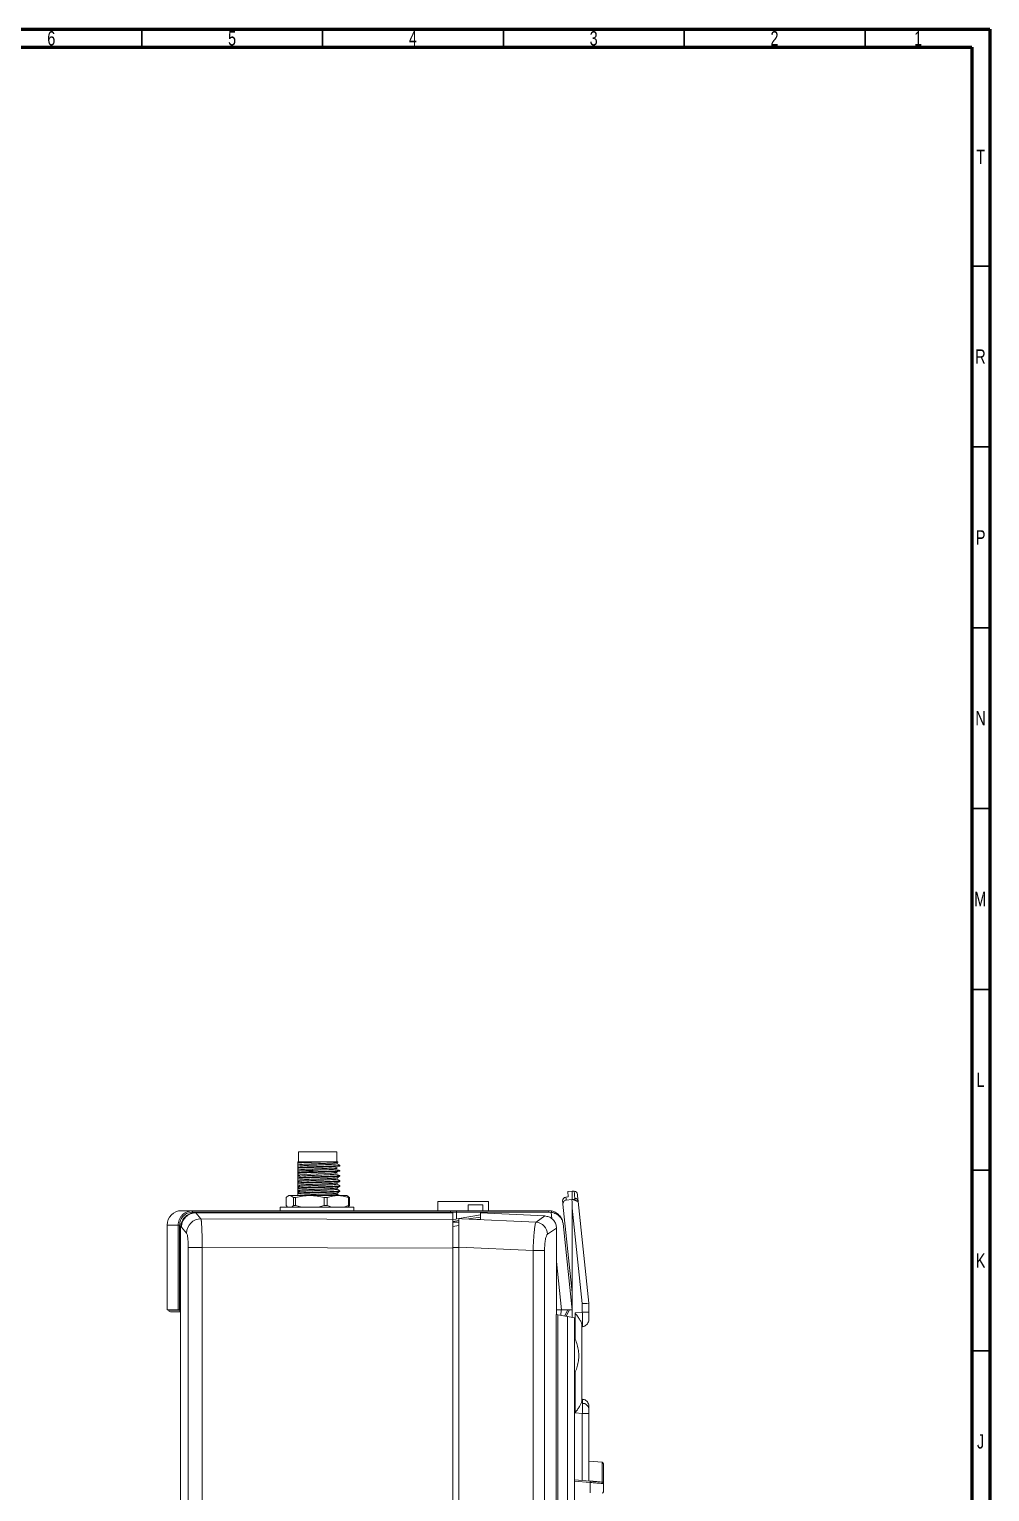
# Model space of a CAD drawing. Header units: millimetres. Extents: x 15 to 1184, y 5 to 836.
# Drawn here: x 918.4 to 1184, y 431.6 to 836 of the extents above; entities that cross this region are included whole.
import ezdxf

# ---------------------------------------------------------------- set-up
doc = ezdxf.new("R2010")
doc.units = ezdxf.units.MM
doc.styles.add('SLDTEXTSTYLE0', font='TXT', dxfattribs={"width": 0.75})

msp = doc.modelspace()

# ---------------------------------------------------------------- linework, layer by layer
at = {"color": 7, "linetype": 'Continuous', "lineweight": 60}
for p, q in [((15, 836), (1184, 836)), ((1184, 836), (1184, 5)), ((20, 831), (1179, 831)), ((1179, 831), (1179, 10))]:
    msp.add_line(p, q, dxfattribs=at)
at = {"color": 7, "linetype": 'Continuous', "lineweight": 30}
for p, q in [((949.5, 831), (949.5, 836)), ((999.5, 831), (999.5, 836)), ((1049.5, 831), (1049.5, 836)), ((1099.5, 831), (1099.5, 836)), ((1149.5, 831), (1149.5, 836)), ((1179, 770.5), (1184, 770.5)), ((1179, 720.5), (1184, 720.5)), ((1179, 670.5), (1184, 670.5)), ((1179, 620.5), (1184, 620.5)), ((1179, 570.5), (1184, 570.5)), ((1179, 520.5), (1184, 520.5)), ((1179, 470.5), (1184, 470.5))]:
    msp.add_line(p, q, dxfattribs=at)
at = {"color": 7, "linetype": 'Continuous', "lineweight": 15}
for p, q in [((992.67, 522.79), (992.67, 522.66)), ((992.67, 522.66), (992.67, 522.48)), ((992.67, 521.94), (992.67, 521.59)), ((992.8, 525.59), (992.8, 522.79)), ((1003.4, 525.59), (992.8, 525.59)), ((995.24, 522.79), (999.89, 522.79)), ((1003.4, 522.79), (1003.4, 525.59)), ((1003.5, 522.29), (1003.53, 522.29)), ((1003.52, 522.62), (1003.76, 522.75)), ((1003.53, 522.28), (1003.53, 522.63)), ((1004.3, 521.66), (1004.3, 521.84)), ((992.64, 519.23), (993.16, 519.01)), ((992.64, 517.82), (993.16, 517.6)), ((992.85, 521.62), (992.67, 521.59)), ((992.67, 521.25), (992.67, 521.07)), ((992.67, 521.07), (992.67, 520.53)), ((992.67, 521.07), (992.67, 520.66)), ((992.67, 520.53), (992.67, 520.18)), ((992.77, 520.2), (992.67, 520.18)), ((992.67, 519.83), (992.67, 519.66)), ((992.67, 519.66), (992.67, 519.12)), ((992.67, 519.61), (992.85, 519.6)), ((992.67, 519.43), (992.83, 519.42)), ((992.67, 519.09), (992.67, 519.29)), ((992.84, 519.15), (992.67, 519.12)), ((992.67, 519.12), (992.67, 518.76)), ((992.67, 519.09), (993.16, 519.01)), ((992.67, 518.76), (992.67, 518.42)), ((992.67, 518.42), (992.67, 518.25)), ((992.67, 518.25), (992.67, 517.71)), ((992.67, 517.68), (992.67, 517.88)), ((992.84, 517.73), (992.67, 517.71)), ((992.67, 517.71), (992.67, 517.35)), ((1003.53, 518.05), (1003.53, 518.39)), ((1004.25, 520.44), (1004.3, 520.43)), ((1004.3, 520.25), (1004.3, 520.43)), ((1004.3, 518.84), (1004.3, 519.02)), ((993.16, 517.44), (992.64, 517.21)), ((992.64, 516.41), (993.16, 516.19)), ((993.16, 516.02), (992.64, 515.8)), ((992.64, 515), (993.16, 514.78)), ((993.16, 514.61), (992.64, 514.39)), ((992.67, 516.79), (992.67, 517.33)), ((992.67, 517.15), (992.67, 517.01)), ((992.67, 517.01), (992.67, 516.84)), ((992.67, 516.84), (992.67, 516.29)), ((992.67, 516.27), (992.67, 516.47)), ((992.84, 516.32), (992.67, 516.29)), ((992.67, 516.29), (992.67, 515.94)), ((992.67, 515.38), (992.67, 515.92)), ((992.67, 515.74), (992.67, 515.6)), ((992.67, 515.6), (992.67, 515.43)), ((992.67, 515.43), (992.67, 514.88)), ((992.67, 514.86), (992.67, 515.06)), ((992.84, 514.91), (992.67, 514.88)), ((992.67, 514.88), (992.67, 514.53)), ((992.67, 513.96), (992.67, 514.51)), ((992.67, 514.33), (992.67, 514.19)), ((992.67, 514.19), (992.67, 514.01)), ((992.67, 514.01), (992.67, 513.47)), ((1003.53, 516.63), (1003.53, 516.98)), ((1003.53, 515.22), (1003.53, 515.57)), ((1003.53, 513.81), (1003.53, 514.16)), ((1003.83, 513.65), (1003.53, 513.82)), ((1004.26, 517.62), (1004.3, 517.6)), ((1004.26, 516.21), (1004.3, 516.19)), ((1004.26, 514.8), (1004.3, 514.78)), ((1004.3, 517.43), (1004.3, 517.6)), ((1004.3, 516.02), (1004.3, 516.19)), ((1004.3, 514.61), (1004.3, 514.78)), ((1068.54, 514.7), (1067.29, 514.59)), ((1067.29, 514.59), (1067.45, 513.08)), ((1069.07, 514.65), (1068.54, 514.7)), ((1068.54, 512.4), (1068.54, 514.7)), ((987.72, 510.29), (987.72, 509.29)), ((987.72, 510.29), (1008.12, 510.29)), ((989.39, 510.69), (989.39, 512.89)), ((989.39, 510.69), (989.39, 512.89)), ((989.83, 510.29), (989.39, 510.69)), ((990.16, 513.49), (989.9, 513.34)), ((990.16, 513.49), (990.4, 513.49)), ((990.4, 513.49), (995.99, 513.49)), ((991.42, 510.69), (990.98, 510.29)), ((991.42, 512.89), (992.02, 512.89)), ((991.42, 512.89), (991.42, 510.69)), ((992.02, 510.69), (991.42, 510.69)), ((992.02, 510.69), (992.02, 512.89)), ((993.74, 510.29), (992.02, 510.69)), ((992.84, 513.5), (992.77, 513.49)), ((995.99, 513.49), (1003.74, 513.49)), ((999.96, 510.69), (998.23, 510.29)), ((999.96, 512.89), (1000.79, 512.89)), ((999.96, 512.89), (999.96, 510.69)), ((1000.79, 510.69), (999.96, 510.69)), ((1000.79, 510.69), (1000.79, 512.89)), ((1002.07, 510.29), (1000.79, 510.69)), ((1003.74, 513.49), (1006.16, 513.49)), ((1004.26, 513.49), (1004.26, 513.49)), ((1006.69, 510.69), (1005.41, 510.29)), ((1006.41, 513.34), (1006.16, 513.49)), ((1006.42, 513.34), (1006.41, 513.34)), ((1006.49, 510.29), (1006.93, 510.69)), ((1006.69, 512.89), (1006.69, 510.69)), ((1006.69, 512.89), (1006.93, 512.89)), ((1006.93, 510.69), (1006.69, 510.69)), ((1006.93, 510.69), (1006.93, 512.89)), ((1006.93, 510.69), (1006.93, 512.89)), ((1008.12, 509.29), (1008.12, 510.29)), ((1031.34, 509.29), (1031.34, 511.84)), ((1031.34, 511.84), (1045.34, 511.84)), ((1045.34, 511.84), (1031.34, 511.84)), ((1031.34, 511.84), (1031.34, 511.84)), ((1032.34, 511.84), (1034.14, 511.84)), ((1032.34, 511.84), (1032.34, 511.84)), ((1032.34, 511.84), (1034.14, 511.84)), ((1032.34, 511.84), (1034.14, 511.84)), ((1032.34, 511.84), (1032.34, 511.84)), ((1032.34, 511.84), (1034.14, 511.84)), ((1034.14, 511.84), (1035.04, 511.84)), ((1034.14, 511.84), (1034.14, 511.84)), ((1034.14, 511.84), (1034.14, 511.84)), ((1034.14, 511.84), (1035.04, 511.84)), ((1034.14, 511.84), (1035.04, 511.84)), ((1034.14, 511.84), (1034.14, 511.84)), ((1034.14, 511.84), (1034.14, 511.84)), ((1034.14, 511.84), (1035.04, 511.84)), ((1035.04, 511.84), (1036.74, 511.84)), ((1035.04, 511.84), (1035.04, 511.84)), ((1035.04, 511.84), (1035.04, 511.84)), ((1044.54, 511.84), (1035.04, 511.84)), ((1035.04, 511.84), (1044.54, 511.84)), ((1035.04, 511.84), (1035.04, 511.84)), ((1035.04, 511.84), (1035.04, 511.84)), ((1035.04, 511.84), (1036.74, 511.84)), ((1036.74, 511.84), (1041.84, 511.84)), ((1036.74, 511.84), (1036.74, 511.84)), ((1036.74, 511.84), (1036.74, 511.84)), ((1041.84, 511.84), (1036.74, 511.84)), ((1039.78, 510.87), (1043.78, 510.87)), ((1039.78, 510.87), (1039.78, 509.29)), ((1041.84, 511.84), (1044.54, 511.84)), ((1041.84, 511.84), (1041.84, 511.84)), ((1041.84, 511.84), (1044.54, 511.84)), ((1041.84, 511.84), (1041.84, 511.84)), ((1043.78, 510.87), (1043.78, 509.29)), ((1044.54, 511.84), (1044.54, 511.84)), ((1044.54, 511.84), (1044.54, 511.84)), ((1044.54, 511.84), (1044.54, 511.84)), ((1044.54, 511.84), (1044.54, 511.84)), ((1045.34, 511.84), (1045.34, 509.29)), ((1045.34, 511.84), (1045.34, 511.84)), ((1065.97, 511.12), (1068.54, 486.71)), ((1067.45, 513.08), (1066.8, 513.02)), ((1066.88, 512.24), (1068.46, 512.38)), ((1071.31, 483.59), (1068.54, 509.99)), ((1068.54, 509.99), (1068.54, 486.71)), ((1073.14, 483.7), (1070.18, 511.83)), ((963.55, 508.89), (1034.89, 508.89)), ((963.56, 509.29), (1034.9, 509.29)), ((964.26, 508.7), (964.45, 508.7)), ((965.84, 507.06), (964.4, 508.7)), ((964.4, 508.7), (964.45, 508.7)), ((964.45, 508.7), (1035.54, 508.7)), ((1035.54, 506.82), (965.84, 507.06)), ((1034.89, 508.89), (1034.89, 508.7)), ((1034.89, 508.89), (1036.49, 508.89)), ((1034.9, 509.29), (1036.49, 509.29)), ((1035.54, 508.7), (1035.54, 506.82)), ((1035.54, 506.8), (1037.14, 507.09)), ((1035.54, 498.89), (1035.54, 506.82)), ((1037.14, 506.55), (1035.54, 506.28)), ((1035.54, 506.09), (1037.14, 506.07)), ((1036.49, 509.29), (1062.01, 509.29)), ((1036.49, 506.97), (1036.49, 508.89)), ((1036.49, 508.89), (1062.02, 508.89)), ((1037.14, 499.19), (1037.14, 507.11)), ((1037.23, 507.11), (1043.14, 508.18)), ((1038.03, 507.07), (1058.53, 506.13)), ((1038.03, 507.07), (1043.14, 506.86)), ((1043.14, 507.54), (1039.86, 507)), ((1043.14, 508.7), (1060.95, 507.82)), ((1043.14, 506.86), (1043.14, 508.7)), ((1058.53, 506.13), (1060.95, 507.82)), ((1062.01, 509.29), (1062.79, 509.21)), ((1062.02, 508.89), (1062.72, 508.82)), ((1065.99, 505.71), (1068.49, 481.89)), ((956.49, 505.29), (956.49, 481.89)), ((959.53, 505.29), (959.92, 505.29)), ((959.53, 481.89), (959.53, 505.29)), ((959.92, 481.89), (959.92, 505.29)), ((960.23, 504.7), (960.23, 205.7)), ((960.23, 504.7), (960.45, 504.7)), ((961.87, 503.09), (960.45, 504.7)), ((1035.54, 504.88), (1037.14, 505.2)), ((1035.54, 504.9), (1035.63, 504.9)), ((1064.15, 504.47), (1061.69, 502.77)), ((1064.15, 504.47), (1064.15, 480.55)), ((962.32, 499.13), (966.19, 499.13)), ((962.32, 211.27), (962.32, 499.13)), ((966.19, 499.13), (1035.54, 498.89)), ((966.19, 211.27), (966.19, 499.13)), ((1035.54, 211.51), (1035.54, 498.89)), ((1037.14, 211.2), (1037.14, 499.19)), ((1037.14, 499.19), (1057.72, 498.25)), ((1057.72, 498.25), (1057.72, 212.15)), ((1060.88, 498.25), (1057.72, 498.25)), ((1060.88, 498.25), (1060.88, 212.15)), ((1068.54, 486.71), (1068.54, 479.77)), ((956.49, 481.89), (959.53, 481.89)), ((956.89, 481.89), (956.89, 481.79)), ((959.53, 481.89), (959.92, 481.89)), ((959.92, 481.89), (960.15, 481.89)), ((959.96, 481.79), (959.96, 481.89)), ((960.15, 481.41), (960.15, 481.89)), ((960.23, 481.36), (960.15, 481.41)), ((1065.55, 481.89), (1064.15, 481.89)), ((1065.49, 481.89), (1065.41, 480.33)), ((1068.49, 481.89), (1065.55, 481.89)), ((1067.33, 481.89), (1066.43, 480.15)), ((1068.54, 484.24), (1068.3, 483.76)), ((1071.31, 481.2), (1071.31, 483.59)), ((1073.14, 481.2), (1073.14, 483.7)), ((1064.07, 229.83), (1064.07, 480.56)), ((1064.07, 480.56), (1064.54, 480.48)), ((1064.54, 229.92), (1064.54, 480.48)), ((1064.54, 480.48), (1067.24, 480)), ((1067.24, 480), (1067.24, 230.39)), ((1069.14, 479.67), (1067.24, 480)), ((1069.14, 230.73), (1069.14, 479.67)), ((1071.31, 481.2), (1069.31, 481.02)), ((1071.14, 456.57), (1071.14, 477.83)), ((1073.14, 481.2), (1071.31, 481.2)), ((1071.31, 477.21), (1071.33, 477.25)), ((1071.31, 477.21), (1071.14, 477.2)), ((1071.31, 457.18), (1071.14, 457.2)), ((1069.31, 453.37), (1071.31, 453.2)), ((1071.31, 434.71), (1071.31, 453.2)), ((1073.14, 453.2), (1071.31, 453.2)), ((1073.14, 434.55), (1073.14, 453.2)), ((1076.77, 439.73), (1073.14, 440.05)), ((1076.77, 439.73), (1076.77, 434.23)), ((1069.14, 434.9), (1073.49, 434.52)), ((1073.49, 434.12), (1073.49, 431.28)), ((1077.01, 433.84), (1077.14, 433.83)), ((1077.14, 431.56), (1077.14, 433.83))]:
    msp.add_line(p, q, dxfattribs=at)
at = {"color": 8, "linetype": 'Continuous', "lineweight": 15}
for p, q in [((1062.72, 508.82), (1062.9, 507.11)), ((956.49, 505.29), (959.53, 505.29)), ((1037.14, 499.1), (1035.54, 499.1)), ((1064.15, 495.2), (1065.55, 481.89)), ((959.96, 481.79), (956.89, 481.79)), ((1067.74, 481.89), (1066.81, 480.08)), ((1068.54, 483.43), (1068.37, 483.09)), ((1069.31, 473.71), (1069.31, 481.02)), ((1069.31, 453.37), (1069.31, 464.64)), ((1073.49, 434.12), (1069.14, 434.5))]:
    msp.add_line(p, q, dxfattribs=at)
at = {"color": 7, "linetype": 'Continuous', "lineweight": 15, "flags": 128}
for points in [[(999.3, 520.11), (1000.31, 520.07), (1001.99, 519.99), (1003.14, 519.89), (1003.53, 519.81), (1003.14, 519.73), (1001.98, 519.63), (1000.31, 519.55), (998.27, 519.46), (996.2, 519.37), (994.46, 519.29), (993.19, 519.2), (992.67, 519.12), (992.67, 519.12)], [(1044.54, 511.84), (1044.37, 511.84), (1044.24, 511.84), (1044.16, 511.84), (1044.14, 511.84), (1044.16, 511.84), (1044.24, 511.84), (1044.37, 511.84), (1044.54, 511.84)], [(1044.54, 511.84), (1044.37, 511.84), (1044.24, 511.84), (1044.16, 511.84), (1044.14, 511.84), (1044.16, 511.84), (1044.24, 511.84), (1044.37, 511.84), (1044.54, 511.84)], [(1072, 477.4), (1071.68, 477.28), (1071.31, 477.21)], [(1072, 457), (1071.68, 457.12), (1071.31, 457.18)]]:
    msp.add_lwpolyline(points, dxfattribs=at)
at = {"color": 7, "linetype": 'Continuous', "lineweight": 15}
for centre, radius, start, end in [((1068.99, 513.66), 1, 6, 85), ((1069.2, 511.72), 0.986, 6.4395, 85.813), ((960.49, 505.29), 4, 90, 180), ((965.91, 503.02), 4.04, 91.0709, 178.8904), ((967.38, 508.99), 3.83, 175.5056, 181.4954), ((1058.23, 502.69), 3.45, 1.2415, 85.1357), ((1058.19, 508.99), 3.83, 358.5046, 4.4944), ((1058.94, 509.67), 3.88, 347.2833, 353.1686), ((957.39, 481.79), 0.5, 180, 270), ((1071.14, 479.21), 2, 338.3159, 0), ((1071.46, 454.31), 1.7, 10.0153, 92.666), ((1071.14, 455.19), 2, 0, 21.6841), ((1076.74, 439.33), 0.4, 0, 85), ((1072.33, 434.32), 1.17, 350.1973, 9.8027), ((1076.74, 433.83), 0.4, 0, 85), ((1076.74, 431.56), 0.4, 275, 0)]:
    msp.add_arc(centre, radius, start, end, dxfattribs=at)
for centre, major_axis, ratio, start_param, end_param in [((1045.59, 726.66), (22.86, -217.51), 0.009145, 0.086787, 0.171647), ((1034.9, 508.89), (0, 0.4), 0.013091, 0, 1.570796), ((1036.49, 508.89), (0, 0.4), 0.013091, 4.712389, 6.283185), ((1068.38, 497.74), (228.36, -10.53), 0.034995, 1.705712, 1.709655), ((1071.14, 483.59), (2, 0.1), 0.004572, 4.799416, 6.283185)]:
    msp.add_ellipse(centre, major_axis=major_axis, ratio=ratio, start_param=start_param, end_param=end_param, dxfattribs=at)
for points, knots in [([(999.89, 522.79), (999.23, 522.76), (997.91, 522.71), (995.89, 522.64), (993.97, 522.57), (993.12, 522.51), (992.67, 522.48)], [0, 0, 0, 0, 0.238091, 0.476181, 0.724575, 1, 1, 1, 1]), ([(992.67, 522.79), (992.96, 522.79), (993.54, 522.79), (994.67, 522.79), (995.24, 522.79)], [0, 0, 0, 0, 0.490968, 1, 1, 1, 1]), ([(995.24, 522.79), (994.65, 522.76), (993.61, 522.72), (992.95, 522.68), (992.67, 522.66)], [0, 0, 0, 0, 0.574452, 1, 1, 1, 1]), ([(992.67, 522.43), (992.67, 522.49), (992.67, 522.56), (992.67, 522.62), (992.67, 522.63)], [0, 0, 0, 0, 0.809983, 1, 1, 1, 1]), ([(1003.47, 522.62), (1003.45, 522.6), (1003.39, 522.57), (1002.77, 522.51), (1001.73, 522.44), (1000.35, 522.38), (998.78, 522.31), (997.14, 522.24), (995.59, 522.17), (994.16, 522.11), (993.01, 522.02), (992.78, 521.97), (992.67, 521.94)], [0, 0, 0, 0, 0.061582, 0.162127, 0.262191, 0.358327, 0.457333, 0.558219, 0.656479, 0.753058, 0.877573, 1, 1, 1, 1]), ([(992.67, 522.48), (992.67, 522.43), (992.67, 522.29), (992.67, 522.07), (992.67, 521.99), (992.67, 521.94)], [0, 0, 0, 0, 0.181003, 0.543206, 1, 1, 1, 1]), ([(1003.51, 522.28), (1003.48, 522.26), (1003.43, 522.22), (1002.78, 522.15), (1001.73, 522.08), (1000.35, 522.02), (998.78, 521.96), (997.14, 521.88), (995.59, 521.82), (994.16, 521.75), (993.01, 521.67), (992.78, 521.61), (992.67, 521.59)], [0, 0, 0, 0, 0.082111, 0.180456, 0.278331, 0.372364, 0.469204, 0.567883, 0.663994, 0.758459, 0.880251, 1, 1, 1, 1]), ([(992.67, 521.96), (992.67, 521.97), (992.67, 522.01), (992.67, 522.07), (992.67, 522.16), (992.67, 522.16)], [0, 0, 0, 0, 0.079143, 0.940514, 1, 1, 1, 1]), ([(992.67, 521.25), (993.07, 521.27), (993.86, 521.33), (995.7, 521.39), (997.76, 521.47), (999.87, 521.55), (1001.78, 521.62), (1003.28, 521.7), (1004.09, 521.78), (1004.39, 521.82), (1004.26, 521.85), (1004.23, 521.85)], [0, 0, 0, 0, 0.125193, 0.250387, 0.37555, 0.500729, 0.625919, 0.751083, 0.876258, 0.977796, 1, 1, 1, 1]), ([(999.89, 522.79), (1000.5, 522.79), (1001.71, 522.79), (1003.02, 522.79), (1003.75, 522.79), (1003.74, 522.79), (1003.74, 522.79)], [0, 0, 0, 0, 0.276951, 0.554382, 0.829093, 1, 1, 1, 1]), ([(1004.29, 521.85), (1004.16, 521.92), (1003.91, 522.07), (1003.66, 522.21), (1003.53, 522.29)], [0, 0, 0, 0, 0.5082492, 1, 1, 1, 1]), ([(1004.29, 521.85), (1004.16, 521.92), (1003.91, 522.07), (1003.66, 522.21), (1003.53, 522.29)], [0, 0, 0, 0, 0.508249, 1, 1, 1, 1]), ([(992.67, 521.07), (993.05, 521.1), (993.81, 521.15), (995.56, 521.21), (997.58, 521.29), (999.7, 521.37), (1001.63, 521.44), (1003.18, 521.52), (1004.04, 521.6), (1004.4, 521.64), (1004.3, 521.66), (1004.3, 521.66)], [0, 0, 0, 0, 0.122709, 0.245419, 0.373416, 0.501426, 0.629453, 0.757451, 0.885457, 0.999975, 1, 1, 1, 1]), ([(992.67, 521.59), (992.67, 521.57), (992.67, 521.56), (992.67, 521.45), (992.67, 521.36), (992.67, 521.28), (992.67, 521.25)], [0, 0, 0, 0, 0.431061, 0.646292, 0.823018, 1, 1, 1, 1]), ([(992.67, 520.53), (992.79, 520.56), (993.04, 520.61), (994.36, 520.71), (996.17, 520.78), (998.27, 520.88), (1000.35, 520.97), (1002.09, 521.04), (1003.3, 521.14), (1003.46, 521.19), (1003.53, 521.22)], [0, 0, 0, 0, 0.125124, 0.25208, 0.374054, 0.500628, 0.626415, 0.748758, 0.87607, 1, 1, 1, 1]), ([(1004.3, 520.43), (1004.26, 520.41), (1004.2, 520.38), (1003.74, 520.33), (1002.94, 520.27), (1001.57, 520.2), (1000.09, 520.15), (998.76, 520.1), (997.38, 520.05), (995.6, 519.98), (994.38, 519.93), (993.73, 519.9), (993.25, 519.88), (992.92, 519.85), (992.67, 519.83)], [0, 0, 0, 0, 0.089836, 0.161667, 0.251339, 0.375868, 0.498131, 0.542001, 0.625698, 0.75123, 0.872884, 0.887723, 0.913883, 1, 1, 1, 1]), ([(993.33, 520.28), (993.16, 520.26), (992.81, 520.22), (992.72, 520.19), (992.67, 520.18)], [0, 0, 0, 0, 0.506736, 1, 1, 1, 1]), ([(1004.3, 520.25), (1004.26, 520.23), (1004.2, 520.2), (1003.74, 520.15), (1002.94, 520.09), (1001.57, 520.03), (1000.09, 519.97), (998.76, 519.92), (997.63, 519.88), (996.5, 519.84), (995.23, 519.79), (993.83, 519.74), (993.06, 519.68), (992.67, 519.66)], [0, 0, 0, 0, 0.089833, 0.161665, 0.25134, 0.375869, 0.498133, 0.542001, 0.625699, 0.70593, 0.751631, 0.873286, 1, 1, 1, 1]), ([(992.67, 519.83), (992.67, 519.88), (992.67, 520), (992.67, 520.14), (992.67, 520.16), (992.67, 520.18)], [0, 0, 0, 0, 0.215214, 0.605692, 1, 1, 1, 1]), ([(1003.46, 519.47), (1003.49, 519.47), (1003.66, 519.43), (1003.22, 519.37), (1002.11, 519.28), (1000.35, 519.2), (998.28, 519.11), (996.17, 519.02), (994.36, 518.94), (993.04, 518.85), (992.79, 518.79), (992.67, 518.76)], [0, 0, 0, 0, 0.02134, 0.142626, 0.267221, 0.386953, 0.510056, 0.633928, 0.753299, 0.877547, 1, 1, 1, 1]), ([(1004.3, 519.02), (1004.26, 519), (1004.2, 518.97), (1003.74, 518.92), (1002.94, 518.86), (1001.57, 518.79), (1000.09, 518.74), (998.76, 518.69), (997.38, 518.64), (995.6, 518.57), (994.38, 518.52), (993.73, 518.49), (993.25, 518.46), (992.92, 518.44), (992.67, 518.42)], [0, 0, 0, 0, 0.089836, 0.161667, 0.251339, 0.375868, 0.498131, 0.542001, 0.625698, 0.75123, 0.872884, 0.887723, 0.913883, 1, 1, 1, 1]), ([(1004.26, 518.83), (1004.23, 518.81), (1004.17, 518.79), (1003.74, 518.74), (1002.94, 518.68), (1001.57, 518.62), (1000.09, 518.56), (998.76, 518.51), (997.63, 518.47), (996.5, 518.43), (995.23, 518.38), (993.83, 518.33), (993.06, 518.27), (992.67, 518.25)], [0, 0, 0, 0, 0.069728, 0.143147, 0.234803, 0.362083, 0.487047, 0.531885, 0.617431, 0.699435, 0.746144, 0.870487, 1, 1, 1, 1]), ([(1003.47, 518.38), (1003.4, 518.36), (1003.25, 518.31), (1002.09, 518.22), (1000.35, 518.14), (998.27, 518.05), (996.17, 517.96), (994.36, 517.89), (993.04, 517.79), (992.79, 517.73), (992.67, 517.71)], [0, 0, 0, 0, 0.10491, 0.234985, 0.359985, 0.488503, 0.617825, 0.742447, 0.87216, 1, 1, 1, 1]), ([(1003.47, 518.06), (1003.49, 518.06), (1003.66, 518.02), (1003.22, 517.96), (1002.11, 517.87), (1000.35, 517.79), (998.28, 517.7), (996.17, 517.61), (994.36, 517.53), (993.04, 517.44), (992.79, 517.38), (992.67, 517.35)], [0, 0, 0, 0, 0.020852, 0.142198, 0.266855, 0.386647, 0.509811, 0.633746, 0.753176, 0.877485, 1, 1, 1, 1]), ([(993.33, 520.28), (993.68, 520.3), (994.41, 520.36), (996.09, 520.43), (997.38, 520.48), (997.99, 520.51)], [0, 0, 0, 0, 0.3212121, 0.6796405, 1, 1, 1, 1]), ([(994.26, 520.34), (994.33, 520.33), (994.78, 520.3), (995.76, 520.26), (996.66, 520.22), (996.9, 520.21)], [0, 0, 0, 0, 0.108109, 0.769077, 1, 1, 1, 1]), ([(1003.53, 520.86), (1003.42, 520.83), (1003.19, 520.77), (1001.82, 520.67), (999.92, 520.59), (998.14, 520.52), (997.17, 520.48), (996.9, 520.46)], [0, 0, 0, 0, 0.227069, 0.458082, 0.680195, 0.910972, 1, 1, 1, 1]), ([(1003.35, 520.83), (1003.43, 520.84), (1003.67, 520.88), (1003.33, 520.94), (1002.62, 521), (1002.32, 521.02)], [0, 0, 0, 0, 0.208658, 0.666701, 1, 1, 1, 1]), ([(1003.52, 518.38), (1003.65, 518.46), (1003.9, 518.61), (1004.16, 518.75), (1004.29, 518.83)], [0, 0, 0, 0, 0.499916, 1, 1, 1, 1]), ([(1003.53, 518.39), (1003.66, 518.46), (1003.91, 518.61), (1004.16, 518.75), (1004.29, 518.83)], [0, 0, 0, 0, 0.491698, 1, 1, 1, 1]), ([(1004.29, 517.62), (1004.16, 517.69), (1003.91, 517.84), (1003.66, 517.98), (1003.53, 518.05)], [0, 0, 0, 0, 0.5083023, 1, 1, 1, 1]), ([(1004.29, 517.62), (1004.16, 517.69), (1003.91, 517.84), (1003.66, 517.98), (1003.53, 518.05)], [0, 0, 0, 0, 0.508302, 1, 1, 1, 1]), ([(1003.55, 520.54), (1003.62, 520.53), (1003.9, 520.51), (1004.03, 520.49), (1004.12, 520.48)], [0, 0, 0, 0, 0.240849, 1, 1, 1, 1]), ([(1003.58, 519.12), (1003.64, 519.12), (1003.9, 519.1), (1004.19, 519.06), (1004.26, 519.03), (1004.3, 519.02)], [0, 0, 0, 0, 0.107239, 0.503916, 1, 1, 1, 1]), ([(1004.3, 517.6), (1004.26, 517.59), (1004.2, 517.56), (1003.74, 517.51), (1002.94, 517.45), (1001.57, 517.38), (1000.09, 517.33), (998.76, 517.28), (997.38, 517.23), (995.6, 517.16), (994.38, 517.11), (993.73, 517.08), (993.25, 517.05), (992.92, 517.03), (992.67, 517.01)], [0, 0, 0, 0, 0.089836, 0.161667, 0.251339, 0.375868, 0.498131, 0.542001, 0.625698, 0.75123, 0.872884, 0.887723, 0.913883, 1, 1, 1, 1]), ([(1004.26, 517.42), (1004.23, 517.4), (1004.17, 517.38), (1003.74, 517.33), (1002.94, 517.27), (1001.57, 517.2), (1000.09, 517.15), (998.76, 517.1), (997.63, 517.06), (996.5, 517.01), (995.23, 516.97), (993.83, 516.91), (993.06, 516.86), (992.67, 516.84)], [0, 0, 0, 0, 0.069728, 0.143147, 0.234803, 0.362083, 0.487047, 0.531885, 0.617431, 0.699435, 0.746144, 0.870487, 1, 1, 1, 1]), ([(1003.47, 516.97), (1003.4, 516.95), (1003.25, 516.9), (1002.09, 516.81), (1000.35, 516.73), (998.27, 516.64), (996.17, 516.55), (994.36, 516.47), (993.04, 516.38), (992.79, 516.32), (992.67, 516.29)], [0, 0, 0, 0, 0.10491, 0.234985, 0.359985, 0.488503, 0.617825, 0.742447, 0.87216, 1, 1, 1, 1]), ([(1003.47, 516.65), (1003.49, 516.64), (1003.66, 516.61), (1003.22, 516.55), (1002.11, 516.46), (1000.35, 516.38), (998.28, 516.29), (996.17, 516.2), (994.36, 516.12), (993.04, 516.03), (992.79, 515.97), (992.67, 515.94)], [0, 0, 0, 0, 0.020852, 0.142198, 0.266855, 0.386647, 0.509811, 0.633746, 0.753176, 0.877485, 1, 1, 1, 1]), ([(1004.3, 516.19), (1004.26, 516.18), (1004.2, 516.15), (1003.74, 516.1), (1002.94, 516.04), (1001.57, 515.97), (1000.09, 515.92), (998.76, 515.87), (997.38, 515.81), (995.6, 515.75), (994.38, 515.7), (993.73, 515.67), (993.25, 515.64), (992.92, 515.62), (992.67, 515.6)], [0, 0, 0, 0, 0.089836, 0.161667, 0.251339, 0.375868, 0.498131, 0.542001, 0.625698, 0.75123, 0.872884, 0.887723, 0.913883, 1, 1, 1, 1]), ([(1004.26, 516), (1004.23, 515.99), (1004.17, 515.97), (1003.74, 515.92), (1002.94, 515.86), (1001.57, 515.79), (1000.09, 515.74), (998.76, 515.69), (997.63, 515.65), (996.5, 515.6), (995.23, 515.56), (993.83, 515.5), (993.06, 515.45), (992.67, 515.43)], [0, 0, 0, 0, 0.069728, 0.143147, 0.234803, 0.362083, 0.487047, 0.531885, 0.617431, 0.699435, 0.746144, 0.870487, 1, 1, 1, 1]), ([(1003.47, 515.56), (1003.4, 515.54), (1003.25, 515.49), (1002.09, 515.4), (1000.35, 515.32), (998.27, 515.23), (996.17, 515.14), (994.36, 515.06), (993.04, 514.97), (992.79, 514.91), (992.67, 514.88)], [0, 0, 0, 0, 0.10491, 0.234985, 0.359985, 0.488503, 0.617825, 0.742447, 0.87216, 1, 1, 1, 1]), ([(1003.53, 515.22), (1003.53, 515.22), (1003.66, 515.2), (1003.2, 515.14), (1002.12, 515.05), (1000.35, 514.97), (998.28, 514.88), (996.17, 514.79), (994.36, 514.71), (993.04, 514.62), (992.79, 514.56), (992.67, 514.53)], [0, 0, 0, 0, 0.000021, 0.123948, 0.251257, 0.373598, 0.499382, 0.625954, 0.747925, 0.874879, 1, 1, 1, 1]), ([(1004.3, 514.78), (1004.26, 514.77), (1004.2, 514.73), (1003.74, 514.68), (1002.94, 514.63), (1001.57, 514.56), (1000.09, 514.51), (998.76, 514.45), (997.38, 514.4), (995.6, 514.34), (994.38, 514.29), (993.73, 514.26), (993.25, 514.23), (992.92, 514.21), (992.67, 514.19)], [0, 0, 0, 0, 0.089836, 0.161667, 0.251339, 0.375868, 0.498131, 0.542001, 0.625698, 0.75123, 0.872884, 0.887723, 0.913883, 1, 1, 1, 1]), ([(1004.26, 514.59), (1004.23, 514.58), (1004.17, 514.55), (1003.74, 514.51), (1002.94, 514.45), (1001.57, 514.38), (1000.09, 514.33), (998.76, 514.28), (997.63, 514.24), (996.5, 514.19), (995.23, 514.15), (993.83, 514.09), (993.06, 514.04), (992.67, 514.01)], [0, 0, 0, 0, 0.069728, 0.143147, 0.234803, 0.362083, 0.487047, 0.531885, 0.617431, 0.699435, 0.746144, 0.870487, 1, 1, 1, 1]), ([(1003.47, 514.15), (1003.4, 514.13), (1003.25, 514.08), (1002.09, 513.99), (1000.35, 513.91), (998.27, 513.82), (996.17, 513.73), (994.36, 513.65), (993.1, 513.56), (992.87, 513.51), (992.77, 513.49)], [0, 0, 0, 0, 0.10751, 0.24081, 0.368907, 0.50061, 0.633138, 0.760849, 0.893777, 1, 1, 1, 1]), ([(1003.47, 513.83), (1003.49, 513.82), (1003.66, 513.79), (1003.22, 513.73), (1002.11, 513.64), (1000.5, 513.56), (999.3, 513.51), (998.77, 513.49)], [0, 0, 0, 0, 0.043459, 0.296367, 0.556176, 0.805846, 1, 1, 1, 1]), ([(1003.52, 516.97), (1003.65, 517.05), (1003.9, 517.2), (1004.16, 517.34), (1004.29, 517.42)], [0, 0, 0, 0, 0.499916, 1, 1, 1, 1]), ([(1003.52, 515.56), (1003.65, 515.64), (1003.9, 515.78), (1004.16, 515.93), (1004.29, 516.01)], [0, 0, 0, 0, 0.499916, 1, 1, 1, 1]), ([(1003.52, 514.15), (1003.65, 514.23), (1003.9, 514.37), (1004.16, 514.52), (1004.29, 514.59)], [0, 0, 0, 0, 0.499916, 1, 1, 1, 1]), ([(1003.53, 516.98), (1003.66, 517.05), (1003.91, 517.2), (1004.16, 517.34), (1004.29, 517.42)], [0, 0, 0, 0, 0.491698, 1, 1, 1, 1]), ([(1004.29, 516.21), (1004.16, 516.28), (1003.91, 516.42), (1003.66, 516.57), (1003.53, 516.64)], [0, 0, 0, 0, 0.508302, 1, 1, 1, 1]), ([(1004.29, 516.21), (1004.16, 516.28), (1003.91, 516.42), (1003.66, 516.57), (1003.53, 516.64)], [0, 0, 0, 0, 0.508302, 1, 1, 1, 1]), ([(1003.53, 515.57), (1003.66, 515.64), (1003.91, 515.79), (1004.16, 515.93), (1004.29, 516.01)], [0, 0, 0, 0, 0.491698, 1, 1, 1, 1]), ([(1004.29, 514.79), (1004.16, 514.87), (1003.91, 515.01), (1003.66, 515.16), (1003.53, 515.23)], [0, 0, 0, 0, 0.5083023, 1, 1, 1, 1]), ([(1004.29, 514.79), (1004.16, 514.87), (1003.91, 515.01), (1003.66, 515.16), (1003.53, 515.23)], [0, 0, 0, 0, 0.508302, 1, 1, 1, 1]), ([(1003.53, 514.16), (1003.66, 514.23), (1003.91, 514.38), (1004.16, 514.52), (1004.29, 514.59)], [0, 0, 0, 0, 0.491698, 1, 1, 1, 1]), ([(1004.1, 513.49), (1004.04, 513.53), (1003.85, 513.64), (1003.66, 513.75), (1003.53, 513.82)], [0, 0, 0, 0, 0.350958, 1, 1, 1, 1]), ([(989.39, 512.89), (989.55, 513.06), (989.89, 513.4), (990.23, 513.46), (990.4, 513.49)], [0, 0, 0, 0, 0.495796, 1, 1, 1, 1]), ([(990.4, 513.49), (990.57, 513.46), (990.92, 513.4), (991.25, 513.06), (991.42, 512.89)], [0, 0, 0, 0, 0.495074, 1, 1, 1, 1]), ([(992.02, 512.89), (992.67, 513.06), (993.97, 513.4), (995.31, 513.46), (995.99, 513.49)], [0, 0, 0, 0, 0.495796, 1, 1, 1, 1]), ([(995.99, 513.49), (996.65, 513.46), (997.99, 513.4), (999.3, 513.06), (999.96, 512.89)], [0, 0, 0, 0, 0.495074, 1, 1, 1, 1]), ([(1000.79, 512.89), (1001.27, 513.06), (1002.24, 513.4), (1003.24, 513.46), (1003.74, 513.49)], [0, 0, 0, 0, 0.495796, 1, 1, 1, 1]), ([(1003.74, 513.49), (1004.24, 513.46), (1005.23, 513.4), (1006.2, 513.06), (1006.69, 512.89)], [0, 0, 0, 0, 0.495074, 1, 1, 1, 1]), ([(1006.93, 512.89), (1006.76, 513.08), (1006.59, 513.28), (1006.42, 513.33), (1006.41, 513.33)], [0, 0, 0, 0, 0.968839, 1, 1, 1, 1]), ([(1066.8, 513.02), (1066.52, 512.99), (1066.26, 512.85), (1065.93, 512.47), (1065.86, 512.22), (1065.88, 511.99)], [0, 0, 0, 0, 0.5, 0.5, 1, 1, 1, 1]), ([(1066.88, 512.24), (1066.61, 512.22), (1066.36, 512.08), (1066.03, 511.66), (1065.95, 511.39), (1065.97, 511.12)], [0, 0, 0, 0, 0.5, 0.5, 1, 1, 1, 1]), ([(1068.54, 512.4), (1068.54, 512.4), (1068.54, 512.4), (1068.54, 512.4), (1068.54, 512.4), (1068.54, 512.4), (1068.54, 512.4), (1068.54, 512.4), (1068.53, 512.4), (1068.53, 512.4), (1068.53, 512.39), (1068.52, 512.39), (1068.51, 512.39), (1068.49, 512.39), (1068.47, 512.39), (1068.46, 512.38)], [0, 0, 0, 0, 0.00000077587, 0.00000077587, 0.00000077587, 0.00000196551, 0.00000196551, 0.00000196551, 0.00000542779, 0.00000542779, 0.00000542779, 0.00001900701, 0.00001900701, 0.00001900701, 0.00004681151, 0.00004681151, 0.00004681151, 0.00004681151]), ([(1070.18, 511.83), (1070.18, 511.82), (1070.18, 511.81), (1070.16, 511.82), (1070.12, 511.83), (1070.06, 511.85), (1069.98, 511.89), (1069.88, 511.94), (1069.75, 511.99), (1069.63, 512.05), (1069.49, 512.11), (1069.31, 512.19), (1069.11, 512.27), (1068.91, 512.32), (1068.77, 512.36), (1068.62, 512.38), (1068.51, 512.38), (1068.46, 512.38)], [0, 0, 0, 0, 0.055015, 0.112893, 0.173986, 0.238591, 0.306959, 0.379303, 0.455804, 0.536611, 0.58408, 0.660148, 0.778105, 0.838225, 0.890429, 0.939616, 1, 1, 1, 1]), ([(1069.28, 512.7), (1069.28, 512.69), (1069.28, 512.68), (1069.3, 512.65), (1069.35, 512.59), (1069.34, 512.52), (1069.22, 512.46), (1069.07, 512.42), (1068.9, 512.4), (1068.73, 512.39), (1068.6, 512.4), (1068.54, 512.4)], [0, 0, 0, 0, 0.038603, 0.090355, 0.194301, 0.438673, 0.578881, 0.715322, 0.813073, 0.906437, 1, 1, 1, 1]), ([(959.53, 505.29), (959.59, 505.8), (959.67, 506.58), (960.18, 507.51), (960.85, 508.33), (961.98, 509.11), (963.03, 509.23), (963.56, 509.29)], [0, 0, 0, 0, 0.2427348, 0.3697804, 0.5003011, 0.7496085, 1, 1, 1, 1]), ([(959.92, 505.29), (959.98, 505.76), (960.09, 506.71), (960.93, 507.9), (962.13, 508.73), (963.08, 508.84), (963.55, 508.89)], [0, 0, 0, 0, 0.249966, 0.499727, 0.749411, 1, 1, 1, 1]), ([(964.26, 508.7), (964.13, 508.69), (963.87, 508.69), (963.48, 508.63), (963.17, 508.55), (962.85, 508.45), (962.55, 508.33), (962.21, 508.15), (961.93, 507.97), (961.67, 507.77), (961.43, 507.56), (961.16, 507.27), (960.97, 507.01), (960.78, 506.72), (960.6, 506.4), (960.43, 505.98), (960.33, 505.62), (960.27, 505.32), (960.26, 505.16), (960.25, 505.08)], [0, 0, 0, 0, 0.065671, 0.13163, 0.197877, 0.231123, 0.296801, 0.362771, 0.429032, 0.462287, 0.527711, 0.593427, 0.659437, 0.692566, 0.768221, 0.844359, 0.920991, 0.960427, 1, 1, 1, 1]), ([(960.45, 504.7), (960.47, 505.02), (960.52, 505.62), (960.89, 506.6), (961.47, 507.42), (962.22, 508.04), (963.13, 508.55), (963.9, 508.64), (964.4, 508.7)], [0, 0, 0, 0, 0.155337, 0.290654, 0.50041, 0.631155, 0.758173, 1, 1, 1, 1]), ([(960.61, 509.29), (960.59, 509.29), (960.53, 509.29), (961.42, 509.29), (962.85, 509.29), (963.56, 509.29)], [0, 0, 0, 0, 0.2000797, 0.5999544, 1, 1, 1, 1]), ([(966.19, 499.13), (966.18, 500.06), (966.18, 501.49), (966.13, 503.23), (966.09, 504.4), (966.04, 505.42), (965.99, 506.1), (965.94, 506.56), (965.89, 506.88), (965.86, 507), (965.84, 507.06)], [0, 0, 0, 0, 0.242407, 0.36924, 0.499539, 0.618972, 0.74965, 0.81945, 0.902902, 1, 1, 1, 1]), ([(1057.72, 498.25), (1057.75, 499.2), (1057.79, 500.63), (1057.91, 502.36), (1058, 503.4), (1058.09, 504.19), (1058.17, 504.78), (1058.27, 505.35), (1058.39, 505.87), (1058.48, 506.04), (1058.53, 506.13)], [0, 0, 0, 0, 0.245404, 0.371362, 0.499273, 0.579194, 0.662594, 0.749487, 0.866605, 1, 1, 1, 1]), ([(1060.95, 507.82), (1061.33, 507.76), (1062.09, 507.65), (1063.08, 507.02), (1063.79, 506.12), (1064.12, 505.22), (1064.15, 504.66), (1064.15, 504.47)], [0, 0, 0, 0, 0.224848, 0.449849, 0.671321, 0.890238, 1, 1, 1, 1]), ([(1062.72, 508.82), (1062.95, 508.77), (1063.43, 508.67), (1064.29, 508.31), (1065.13, 507.66), (1065.78, 506.73), (1065.92, 506.05), (1065.99, 505.71)], [0, 0, 0, 0, 0.121537, 0.251139, 0.500843, 0.750757, 1, 1, 1, 1]), ([(1062.79, 509.21), (1063.02, 509.16), (1063.49, 509.04), (1064.32, 508.61), (1065.14, 507.88), (1065.77, 506.84), (1065.92, 506.09), (1065.99, 505.71)], [0, 0, 0, 0, 0.1201218, 0.2507259, 0.500135, 0.7498691, 1, 1, 1, 1]), ([(960.25, 505.08), (960.24, 505.02), (960.23, 504.89), (960.23, 504.76), (960.23, 504.7)], [0, 0, 0, 0, 0.499419, 1, 1, 1, 1]), ([(962.32, 499.13), (962.32, 499.61), (962.3, 500.58), (962.2, 501.83), (962.05, 502.76), (961.93, 502.98), (961.87, 503.09)], [0, 0, 0, 0, 0.250125, 0.499999, 0.749954, 1, 1, 1, 1]), ([(1061.69, 502.77), (1061.58, 502.64), (1061.37, 502.4), (1061.1, 501.36), (1060.91, 499.93), (1060.89, 498.81), (1060.88, 498.25)], [0, 0, 0, 0, 0.25047, 0.500344, 0.750153, 1, 1, 1, 1]), ([(960.23, 481.29), (959.6, 481.29), (958.27, 481.29), (957.43, 481.29), (957.49, 481.29), (957.52, 481.29)], [0, 0, 0, 0, 0.368077, 0.789256, 1, 1, 1, 1]), ([(960.15, 481.41), (960.12, 481.43), (960.07, 481.49), (959.99, 481.62), (959.97, 481.72), (959.96, 481.79)], [0, 0, 0, 0, 0.225562, 0.501279, 1, 1, 1, 1]), ([(1071.14, 477.83), (1071.14, 478.03), (1071.07, 478.26), (1070.85, 478.76), (1070.7, 479.02), (1070.35, 479.58), (1070.16, 479.86), (1069.75, 480.44), (1069.53, 480.73), (1069.31, 481.02)], [0, 0, 0, 0, 0.25, 0.25, 0.5, 0.5, 0.75, 0.75, 1, 1, 1, 1]), ([(1071.33, 477.23), (1071.5, 477.26), (1071.86, 477.32), (1072.35, 477.59), (1072.77, 477.98), (1072.93, 478.33), (1073.01, 478.51)], [0, 0, 0, 0, 0.235606, 0.486899, 0.745157, 1, 1, 1, 1]), ([(1073.14, 481.2), (1073.14, 480.68), (1073.14, 480.16), (1073.14, 479.42), (1073.14, 479.21), (1073.14, 479.21)], [0, 0, 0, 0, 0.5, 0.5, 1, 1, 1, 1]), ([(1069.14, 464.33), (1069.22, 464.46), (1069.55, 465.06), (1069.95, 466.22), (1070.29, 467.78), (1070.38, 469.39), (1070.23, 471.02), (1069.81, 472.59), (1069.43, 473.64), (1069.14, 474.11), (1069.14, 474.12)], [0, 0, 0, 0, 0.045785, 0.20142, 0.358491, 0.516728, 0.676029, 0.836443, 0.998202, 1, 1, 1, 1]), ([(1071.38, 456.01), (1071.38, 456.07), (1071.38, 456.2), (1071.38, 456.37), (1071.38, 456.53), (1071.38, 456.68), (1071.37, 456.8), (1071.36, 456.92), (1071.36, 457.01), (1071.35, 457.09), (1071.34, 457.14), (1071.33, 457.18), (1071.32, 457.18), (1071.31, 457.18)], [0, 0, 0, 0, 0.0864003, 0.1736979, 0.2618943, 0.3509911, 0.4409898, 0.5318919, 0.6236987, 0.7164116, 0.8100319, 0.904561, 1, 1, 1, 1]), ([(1073.01, 455.89), (1072.93, 456.06), (1072.77, 456.41), (1072.35, 456.81), (1071.86, 457.08), (1071.5, 457.14), (1071.33, 457.16)], [0, 0, 0, 0, 0.254843, 0.513101, 0.764394, 1, 1, 1, 1]), ([(1071.14, 456.57), (1071.14, 456.47), (1071.12, 456.36), (1071.06, 456.13), (1071.01, 456.01), (1070.84, 455.64), (1070.69, 455.37), (1070.35, 454.82), (1070.15, 454.53), (1069.85, 454.1), (1069.74, 453.96), (1069.53, 453.67), (1069.42, 453.52), (1069.31, 453.37)], [0, 0, 0, 0, 0.125, 0.125, 0.25, 0.25, 0.5, 0.5, 0.75, 0.75, 0.875, 0.875, 1, 1, 1, 1]), ([(1071.31, 453.2), (1071.32, 453.29), (1071.33, 453.47), (1071.34, 453.74), (1071.35, 454.01), (1071.35, 454.26), (1071.36, 454.52), (1071.37, 454.76), (1071.37, 455), (1071.38, 455.22), (1071.38, 455.44), (1071.38, 455.64), (1071.38, 455.83), (1071.38, 455.95), (1071.38, 456.01)], [0, 0, 0, 0, 0.087521, 0.174277, 0.260269, 0.345499, 0.429966, 0.513673, 0.59662, 0.678809, 0.76024, 0.840915, 0.920834, 1, 1, 1, 1]), ([(1077.14, 439.33), (1077.14, 439.33), (1077.14, 439.33), (1077.14, 439.29), (1077.14, 439.24), (1077.14, 439.17), (1077.14, 439.08), (1077.14, 438.89), (1077.14, 438.53), (1077.14, 437.88), (1077.14, 437.06), (1077.14, 436.21), (1077.14, 435.38), (1077.14, 434.63), (1077.14, 434.1), (1077.14, 433.83)], [0, 0, 0, 0, 0.0410459, 0.0819406, 0.1227621, 0.163589, 0.2044998, 0.2455725, 0.3727538, 0.5000288, 0.6272101, 0.754485, 0.8364067, 0.9180354, 1, 1, 1, 1]), ([(1073.49, 434.52), (1073.57, 434.51), (1073.74, 434.5), (1074, 434.47), (1074.24, 434.45), (1074.49, 434.43), (1074.86, 434.4), (1075.33, 434.36), (1075.84, 434.31), (1076.26, 434.27), (1076.53, 434.25), (1076.68, 434.24), (1076.76, 434.23), (1076.77, 434.23), (1076.77, 434.23)], [0, 0, 0, 0, 0.048571, 0.096778, 0.144869, 0.193094, 0.241698, 0.371112, 0.50063, 0.629861, 0.7592, 0.839632, 0.91951, 1, 1, 1, 1]), ([(1077.07, 433.84), (1077.08, 433.91), (1077.09, 434.01), (1077.01, 434.13), (1076.94, 434.17), (1076.91, 434.19)], [0, 0, 0, 0, 0.5015825, 0.7534029, 1, 1, 1, 1])]:
    msp.add_open_spline(points, degree=3, knots=knots, dxfattribs=at)
for points in [[(1069.28, 512.7), (1069.14, 514), (1069.07, 514.65), (1069.07, 514.65)], [(1069.98, 513.76), (1069.98, 513.76), (1070.05, 513.11), (1070.18, 511.83)], [(1065.97, 511.12), (1065.94, 511.44), (1065.91, 511.73), (1065.88, 511.99)], [(1066.8, 513.02), (1066.82, 512.79), (1066.85, 512.53), (1066.88, 512.24)], [(1073.14, 455.19), (1073.14, 455.19), (1073.14, 454.98), (1073.14, 454.61)], [(1073.14, 454.61), (1073.14, 454.24), (1073.14, 453.72), (1073.14, 453.2)]]:
    msp.add_open_spline(points, degree=3, dxfattribs=at)
at = {"color": 8, "linetype": 'Continuous', "lineweight": 15}
for points, knots in [([(1071.33, 477.25), (1071.33, 477.27), (1071.35, 477.3), (1071.38, 477.6), (1071.39, 478.31), (1071.38, 479.4), (1071.35, 480.39), (1071.32, 480.93), (1071.31, 481.2)], [0, 0, 0, 0, 0.072355, 0.207807, 0.466623, 0.72543, 0.860884, 1, 1, 1, 1]), ([(1073.49, 434.12), (1073.78, 434.1), (1074.33, 434.05), (1075.24, 433.98), (1076.18, 433.91), (1076.89, 433.85), (1076.98, 433.84), (1077.01, 433.84)], [0, 0, 0, 0, 0.16914, 0.320301, 0.56782, 0.857275, 1, 1, 1, 1])]:
    msp.add_open_spline(points, degree=3, knots=knots, dxfattribs=at)

# ---------------------------------------------------------------- texts
at = {"color": 7, "linetype": 'Continuous', "lineweight": 0, "char_height": 3.97, "attachment_point": 2, "style": 'SLDTEXTSTYLE0'}
for s, insert in [('6', (924.46, 835.47)), ('5', (974.46, 835.47)), ('4', (1024.46, 835.47)), ('3', (1074.46, 835.47)), ('2', (1124.46, 835.47)), ('1', (1164.21, 835.47)), ('T', (1181.49, 802.72)), ('R', (1181.44, 747.47)), ('P', (1181.48, 697.47)), ('N', (1181.46, 647.47)), ('M', (1181.36, 597.47)), ('L', (1181.45, 547.47)), ('K', (1181.49, 497.47)), ('J', (1181.47, 447.47))]:
    msp.add_mtext(s, dxfattribs=dict(at, insert=insert))

doc.saveas('drawing.dxf')
